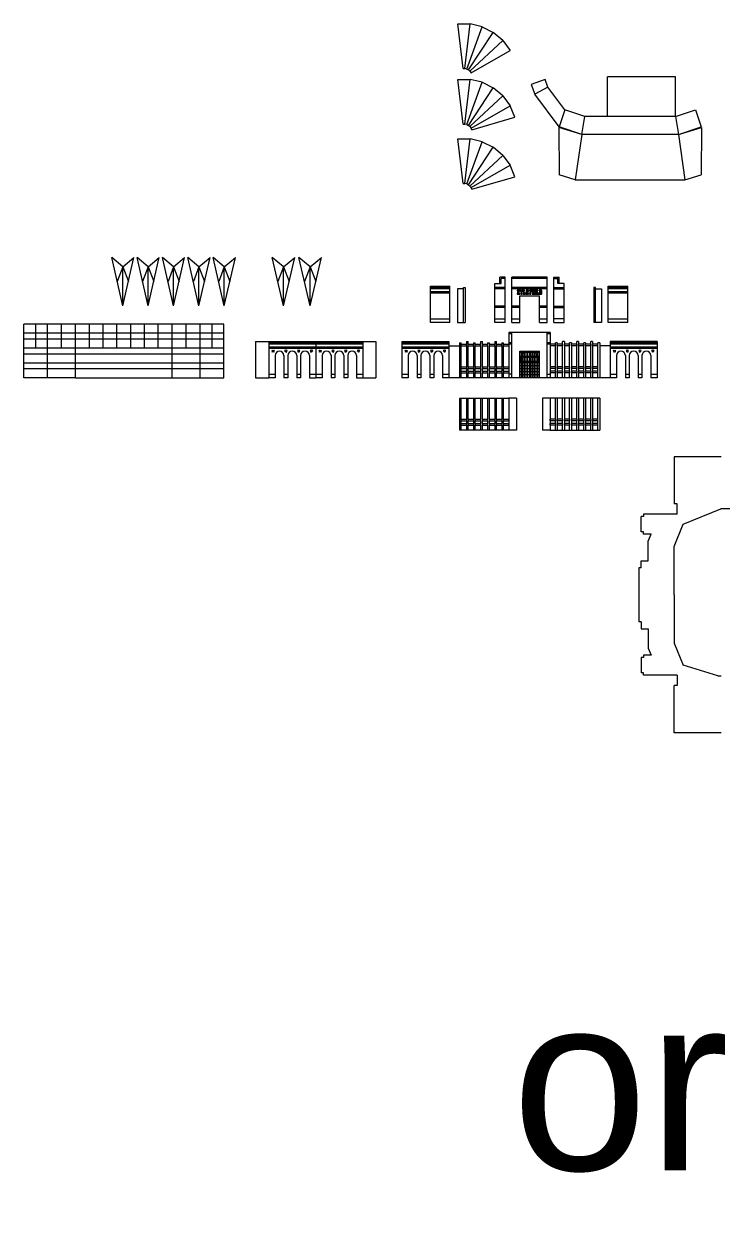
# Model space of a CAD drawing. Header units: inches. Extents: x -1530 to 385, y -443 to 699.
# Drawn here: x 133.26 to 153.18, y -47.43 to -13.19 of the extents above; entities that cross this region are included whole.
import ezdxf

# ---------------------------------------------------------------- set-up
doc = ezdxf.new("R2010")
doc.units = ezdxf.units.IN
doc.header["$LTSCALE"] = 0.5
doc.header["$MEASUREMENT"] = 0
for name, color, linetype, lineweight in [('03Cut', 5, 'Continuous', 0), ('04Score', 2, 'Continuous', 0), ('05Extra1', 6, 'Continuous', 0)]:
    doc.layers.add(name, color=color, linetype=linetype, lineweight=lineweight)
doc.styles.get("Standard").update_dxf_attribs({"font": 'arial.ttf'})

msp = doc.modelspace()

# ---------------------------------------------------------------- linework, layer by layer
at = {"layer": '03Cut'}
for p, q in [((145.655, -13.185), (146.009, -13.185)), ((145.805, -14.461), (145.655, -13.185)), ((146.354, -13.268), (146.009, -13.185)), ((146.354, -13.268), (146.671, -13.428)), ((146.941, -13.657), (146.671, -13.428)), ((146.941, -13.657), (147.152, -13.943)), ((146.034, -14.578), (147.152, -13.943)), ((145.805, -14.461), (145.859, -14.461)), ((145.912, -14.474), (145.859, -14.461)), ((145.912, -14.474), (145.961, -14.499)), ((146.002, -14.534), (145.961, -14.499)), ((146.002, -14.534), (146.034, -14.578)), ((151.875, -14.698), (149.93, -14.698)), ((149.93, -15.824), (149.93, -14.698)), ((151.875, -15.824), (151.875, -14.698)), ((145.655, -14.767), (146.009, -14.767)), ((145.805, -16.043), (145.655, -14.767)), ((146.354, -14.849), (146.009, -14.767)), ((146.354, -14.849), (146.671, -15.009)), ((146.941, -15.238), (146.671, -15.009)), ((146.941, -15.238), (147.152, -15.524)), ((147.29, -15.851), (147.152, -15.524)), ((149.282, -15.824), (148.712, -15.634)), ((151.875, -15.824), (152.446, -15.634)), ((152.446, -15.634), (152.609, -16.124)), ((145.805, -16.043), (145.859, -16.043)), ((145.912, -16.056), (145.859, -16.043)), ((145.912, -16.056), (145.961, -16.08)), ((146.002, -16.115), (145.961, -16.08)), ((146.056, -16.209), (147.29, -15.851)), ((151.875, -15.824), (149.282, -15.824)), ((146.002, -16.115), (146.034, -16.159)), ((146.056, -16.209), (146.034, -16.159)), ((149.199, -16.34), (148.542, -16.146)), ((148.542, -16.146), (148.549, -17.498)), ((149.199, -16.34), (148.549, -16.124)), ((151.958, -16.34), (149.199, -16.34)), ((151.958, -16.34), (152.609, -16.124)), ((151.958, -16.34), (152.616, -16.146)), ((152.616, -16.146), (152.608, -17.498)), ((145.655, -16.465), (146.009, -16.465)), ((145.805, -17.741), (145.655, -16.465)), ((146.354, -16.547), (146.009, -16.465)), ((146.354, -16.547), (146.671, -16.707)), ((146.941, -16.937), (146.671, -16.707)), ((146.941, -16.937), (147.152, -17.222)), ((147.29, -17.549), (147.152, -17.222)), ((145.805, -17.741), (145.859, -17.741)), ((145.912, -17.754), (145.859, -17.741)), ((145.912, -17.754), (145.961, -17.778)), ((146.002, -17.813), (145.961, -17.778)), ((146.056, -17.907), (147.29, -17.549)), ((149.012, -17.634), (148.549, -17.498)), ((149.012, -17.634), (152.145, -17.634)), ((152.145, -17.634), (152.608, -17.498)), ((146.002, -17.813), (146.034, -17.857)), ((146.056, -17.907), (146.034, -17.857)), ((136.085, -21.234), (135.769, -19.851)), ((136.085, -20.122), (135.769, -19.851)), ((136.085, -21.234), (136.402, -19.851)), ((136.085, -20.122), (136.402, -19.851)), ((136.81, -21.234), (136.494, -19.851)), ((136.81, -20.122), (136.494, -19.851)), ((136.81, -21.234), (137.127, -19.851)), ((136.81, -20.122), (137.127, -19.851)), ((137.535, -21.234), (137.219, -19.851)), ((137.535, -20.122), (137.219, -19.851)), ((137.535, -21.234), (137.852, -19.851)), ((137.535, -20.122), (137.852, -19.851)), ((138.26, -21.234), (137.944, -19.851)), ((138.26, -20.122), (137.944, -19.851)), ((138.26, -21.234), (138.577, -19.851)), ((138.26, -20.122), (138.577, -19.851)), ((138.985, -21.234), (138.669, -19.851)), ((138.985, -20.122), (138.669, -19.851)), ((138.985, -21.234), (139.302, -19.851)), ((138.985, -20.122), (139.302, -19.851)), ((140.678, -21.234), (140.355, -19.851)), ((140.678, -20.122), (140.355, -19.851)), ((140.678, -21.234), (141.001, -19.851)), ((140.678, -20.122), (141.001, -19.851)), ((141.439, -21.234), (141.116, -19.851)), ((141.439, -20.122), (141.116, -19.851)), ((141.439, -21.234), (141.762, -19.851)), ((141.439, -20.122), (141.762, -19.851)), ((136.085, -21.234), (136.085, -20.122)), ((136.81, -21.234), (136.81, -20.122)), ((137.535, -21.234), (137.535, -20.122)), ((138.26, -21.234), (138.26, -20.122)), ((138.985, -21.234), (138.985, -20.122)), ((140.678, -21.234), (140.678, -20.122)), ((141.439, -21.234), (141.439, -20.122)), ((147.008, -20.416), (146.862, -20.416)), ((146.862, -20.594), (146.862, -20.416)), ((147.008, -21.71), (147.008, -20.416)), ((148.214, -20.416), (147.197, -20.416)), ((147.197, -21.71), (147.197, -20.416)), ((148.214, -21.71), (148.214, -20.416)), ((148.402, -20.416), (148.549, -20.416)), ((148.402, -21.71), (148.402, -20.416)), ((148.549, -20.594), (148.549, -20.416)), ((144.874, -20.673), (145.432, -20.673)), ((144.874, -21.71), (144.874, -20.673)), ((145.432, -21.71), (145.432, -20.673)), ((145.818, -20.747), (145.648, -20.747)), ((145.648, -20.747), (145.648, -21.71)), ((145.818, -20.709), (145.87, -20.709)), ((145.818, -20.747), (145.818, -20.709)), ((145.87, -20.709), (145.87, -21.71)), ((146.715, -21.71), (146.715, -20.594)), ((146.715, -20.594), (146.862, -20.594)), ((148.696, -20.594), (148.549, -20.594)), ((148.696, -21.71), (148.696, -20.594)), ((149.541, -20.709), (149.541, -21.71)), ((149.593, -20.709), (149.541, -20.709)), ((149.593, -20.747), (149.593, -20.709)), ((149.593, -20.747), (149.763, -20.747)), ((149.763, -20.747), (149.763, -21.71)), ((149.957, -20.673), (150.515, -20.673)), ((149.957, -21.71), (149.957, -20.673)), ((150.515, -21.71), (150.515, -20.673)), ((147.425, -21.71), (147.425, -20.948)), ((147.425, -20.948), (147.986, -20.948)), ((147.986, -21.71), (147.986, -20.948)), ((133.262, -23.292), (133.262, -21.762)), ((138.969, -21.762), (133.262, -21.762)), ((133.93, -23.292), (133.93, -21.762)), ((134.738, -23.292), (134.738, -21.762)), ((137.492, -23.292), (137.492, -21.762)), ((138.3, -23.292), (138.3, -21.762)), ((138.969, -23.292), (138.969, -21.762)), ((145.432, -21.71), (144.874, -21.71)), ((145.648, -21.71), (145.87, -21.71)), ((147.008, -21.71), (146.715, -21.71)), ((147.197, -21.71), (147.425, -21.71)), ((147.986, -21.71), (148.214, -21.71)), ((148.402, -21.71), (148.696, -21.71)), ((149.763, -21.71), (149.541, -21.71)), ((150.515, -21.71), (149.957, -21.71)), ((139.88, -22.255), (139.88, -23.292)), ((139.88, -22.255), (140.255, -22.255)), ((140.255, -22.255), (140.255, -23.292)), ((140.255, -22.255), (141.6, -22.255)), ((141.6, -22.255), (142.945, -22.255)), ((141.6, -22.255), (141.6, -23.292)), ((142.945, -22.255), (142.945, -23.292)), ((142.945, -22.255), (143.319, -22.255)), ((143.319, -22.255), (143.319, -23.292)), ((144.057, -22.255), (144.057, -23.292)), ((144.057, -22.255), (145.402, -22.255)), ((145.402, -22.255), (145.402, -23.292)), ((145.903, -22.255), (145.903, -22.329)), ((145.903, -22.255), (145.955, -22.255)), ((145.955, -22.329), (145.955, -22.255)), ((146.306, -22.255), (146.306, -22.329)), ((146.306, -22.255), (146.358, -22.255)), ((146.358, -22.329), (146.358, -22.255)), ((146.71, -22.255), (146.71, -22.329)), ((146.71, -22.255), (146.762, -22.255)), ((146.762, -22.329), (146.762, -22.255)), ((147.113, -21.998), (147.113, -23.292)), ((148.298, -21.998), (147.113, -21.998)), ((148.298, -21.998), (148.298, -23.292)), ((148.649, -22.329), (148.649, -22.255)), ((148.701, -22.255), (148.649, -22.255)), ((148.701, -22.255), (148.701, -22.329)), ((149.053, -22.329), (149.053, -22.255)), ((149.105, -22.255), (149.053, -22.255)), ((149.105, -22.255), (149.105, -22.329)), ((149.456, -22.329), (149.456, -22.255)), ((149.508, -22.255), (149.456, -22.255)), ((149.508, -22.255), (149.508, -22.329)), ((150.008, -22.255), (150.008, -23.292)), ((151.353, -22.255), (150.008, -22.255)), ((151.353, -22.255), (151.353, -23.292)), ((145.402, -22.381), (145.701, -22.381)), ((145.701, -22.291), (145.701, -23.292)), ((145.701, -22.291), (145.753, -22.291)), ((145.753, -22.329), (145.753, -22.291)), ((145.753, -22.329), (145.903, -22.329)), ((145.955, -22.329), (146.105, -22.329)), ((145.955, -22.973), (145.955, -22.381)), ((145.955, -22.381), (146.105, -22.381)), ((146.105, -22.291), (146.105, -22.329)), ((146.105, -22.291), (146.157, -22.291)), ((146.105, -22.381), (146.105, -22.973)), ((146.157, -22.329), (146.157, -22.291)), ((146.157, -22.329), (146.306, -22.329)), ((146.157, -22.973), (146.157, -22.381)), ((146.157, -22.381), (146.306, -22.381)), ((146.306, -22.381), (146.306, -22.973)), ((146.358, -22.329), (146.508, -22.329)), ((146.358, -22.973), (146.358, -22.381)), ((146.358, -22.381), (146.508, -22.381)), ((146.508, -22.291), (146.508, -22.329)), ((146.508, -22.291), (146.56, -22.291)), ((146.508, -22.381), (146.508, -22.973)), ((146.56, -22.329), (146.56, -22.291)), ((146.56, -22.329), (146.71, -22.329)), ((146.56, -22.973), (146.56, -22.381)), ((146.56, -22.381), (146.71, -22.381)), ((146.71, -22.381), (146.71, -22.973)), ((146.762, -22.329), (146.911, -22.329)), ((146.762, -22.973), (146.762, -22.381)), ((146.762, -22.381), (146.911, -22.381)), ((146.911, -22.291), (146.911, -22.329)), ((146.911, -22.291), (146.964, -22.291)), ((146.911, -22.381), (146.911, -22.973)), ((146.964, -22.329), (146.964, -22.291)), ((146.964, -22.329), (147.113, -22.329)), ((146.964, -22.973), (146.964, -22.381)), ((146.964, -22.381), (147.113, -22.381)), ((148.447, -22.329), (148.298, -22.329)), ((148.447, -22.381), (148.298, -22.381)), ((148.447, -22.329), (148.447, -22.291)), ((148.499, -22.291), (148.447, -22.291)), ((148.447, -22.973), (148.447, -22.381)), ((148.499, -22.291), (148.499, -22.329)), ((148.649, -22.329), (148.499, -22.329)), ((148.499, -22.381), (148.499, -22.973)), ((148.649, -22.381), (148.499, -22.381)), ((148.649, -22.973), (148.649, -22.381)), ((148.851, -22.329), (148.701, -22.329)), ((148.701, -22.381), (148.701, -22.973)), ((148.851, -22.381), (148.701, -22.381)), ((148.851, -22.329), (148.851, -22.291)), ((148.903, -22.291), (148.851, -22.291)), ((148.851, -22.973), (148.851, -22.381)), ((148.903, -22.291), (148.903, -22.329)), ((149.053, -22.329), (148.903, -22.329)), ((148.903, -22.381), (148.903, -22.973)), ((149.053, -22.381), (148.903, -22.381)), ((149.053, -22.973), (149.053, -22.381)), ((149.254, -22.329), (149.105, -22.329)), ((149.105, -22.381), (149.105, -22.973)), ((149.254, -22.381), (149.105, -22.381)), ((149.254, -22.329), (149.254, -22.291)), ((149.306, -22.291), (149.254, -22.291)), ((149.254, -22.973), (149.254, -22.381)), ((149.306, -22.291), (149.306, -22.329)), ((149.456, -22.329), (149.306, -22.329)), ((149.306, -22.381), (149.306, -22.973)), ((149.456, -22.381), (149.306, -22.381)), ((149.456, -22.973), (149.456, -22.381)), ((149.658, -22.329), (149.508, -22.329)), ((149.658, -22.329), (149.658, -22.291)), ((149.71, -22.291), (149.658, -22.291)), ((149.71, -22.291), (149.71, -23.292)), ((150.008, -22.381), (149.71, -22.381)), ((140.436, -22.656), (140.436, -23.292)), ((140.689, -22.656), (140.689, -23.292)), ((140.801, -22.656), (140.801, -23.292)), ((141.054, -22.656), (141.054, -23.292)), ((141.165, -22.656), (141.165, -23.292)), ((141.419, -22.656), (141.419, -23.292)), ((141.781, -22.656), (141.781, -23.292)), ((142.034, -22.656), (142.034, -23.292)), ((142.146, -22.656), (142.146, -23.292)), ((142.399, -22.656), (142.399, -23.292)), ((142.51, -22.656), (142.51, -23.292)), ((142.764, -22.656), (142.764, -23.292)), ((144.239, -22.656), (144.239, -23.292)), ((144.492, -22.656), (144.492, -23.292)), ((144.603, -22.656), (144.603, -23.292)), ((144.857, -22.656), (144.857, -23.292)), ((144.968, -22.656), (144.968, -23.292)), ((145.221, -22.656), (145.221, -23.292)), ((150.19, -22.656), (150.19, -23.292)), ((150.443, -22.656), (150.443, -23.292)), ((150.554, -22.656), (150.554, -23.292)), ((150.808, -22.656), (150.808, -23.292)), ((150.919, -22.656), (150.919, -23.292)), ((151.172, -22.656), (151.172, -23.292)), ((145.955, -22.973), (146.105, -22.973)), ((145.955, -23.097), (145.955, -23.025)), ((145.955, -23.025), (146.105, -23.025)), ((145.955, -23.097), (146.105, -23.097)), ((145.955, -23.292), (145.955, -23.149)), ((145.955, -23.149), (146.105, -23.149)), ((146.105, -23.025), (146.105, -23.097)), ((146.105, -23.149), (146.105, -23.292)), ((146.157, -22.973), (146.306, -22.973)), ((146.157, -23.097), (146.157, -23.025)), ((146.157, -23.025), (146.306, -23.025)), ((146.157, -23.097), (146.306, -23.097)), ((146.157, -23.292), (146.157, -23.149)), ((146.157, -23.149), (146.306, -23.149)), ((146.306, -23.025), (146.306, -23.097)), ((146.306, -23.149), (146.306, -23.292)), ((146.358, -22.973), (146.508, -22.973)), ((146.358, -23.097), (146.358, -23.025)), ((146.358, -23.025), (146.508, -23.025)), ((146.358, -23.097), (146.508, -23.097)), ((146.358, -23.292), (146.358, -23.149)), ((146.358, -23.149), (146.508, -23.149)), ((146.508, -23.025), (146.508, -23.097)), ((146.508, -23.149), (146.508, -23.292)), ((146.56, -22.973), (146.71, -22.973)), ((146.56, -23.097), (146.56, -23.025)), ((146.56, -23.025), (146.71, -23.025)), ((146.56, -23.097), (146.71, -23.097)), ((146.56, -23.292), (146.56, -23.149)), ((146.56, -23.149), (146.71, -23.149)), ((146.71, -23.025), (146.71, -23.097)), ((146.71, -23.149), (146.71, -23.292)), ((146.762, -22.973), (146.911, -22.973)), ((146.762, -23.097), (146.762, -23.025)), ((146.762, -23.025), (146.911, -23.025)), ((146.762, -23.097), (146.911, -23.097)), ((146.762, -23.292), (146.762, -23.149)), ((146.762, -23.149), (146.911, -23.149)), ((146.911, -23.025), (146.911, -23.097)), ((146.911, -23.149), (146.911, -23.292)), ((146.964, -22.973), (147.113, -22.973)), ((146.964, -23.097), (146.964, -23.025)), ((146.964, -23.025), (147.113, -23.025)), ((146.964, -23.097), (147.113, -23.097)), ((146.964, -23.292), (146.964, -23.149)), ((146.964, -23.149), (147.113, -23.149)), ((148.447, -22.973), (148.298, -22.973)), ((148.447, -23.025), (148.298, -23.025)), ((148.447, -23.097), (148.298, -23.097)), ((148.447, -23.149), (148.298, -23.149)), ((148.447, -23.097), (148.447, -23.025)), ((148.447, -23.292), (148.447, -23.149)), ((148.649, -22.973), (148.499, -22.973)), ((148.499, -23.025), (148.499, -23.097)), ((148.649, -23.025), (148.499, -23.025)), ((148.649, -23.097), (148.499, -23.097)), ((148.499, -23.149), (148.499, -23.292)), ((148.649, -23.149), (148.499, -23.149)), ((148.649, -23.097), (148.649, -23.025)), ((148.649, -23.292), (148.649, -23.149)), ((148.851, -22.973), (148.701, -22.973)), ((148.701, -23.025), (148.701, -23.097)), ((148.851, -23.025), (148.701, -23.025)), ((148.851, -23.097), (148.701, -23.097)), ((148.701, -23.149), (148.701, -23.292)), ((148.851, -23.149), (148.701, -23.149)), ((148.851, -23.097), (148.851, -23.025)), ((148.851, -23.292), (148.851, -23.149)), ((149.053, -22.973), (148.903, -22.973)), ((148.903, -23.025), (148.903, -23.097)), ((149.053, -23.025), (148.903, -23.025)), ((149.053, -23.097), (148.903, -23.097)), ((148.903, -23.149), (148.903, -23.292)), ((149.053, -23.149), (148.903, -23.149)), ((149.053, -23.097), (149.053, -23.025)), ((149.053, -23.292), (149.053, -23.149)), ((149.254, -22.973), (149.105, -22.973)), ((149.105, -23.025), (149.105, -23.097)), ((149.254, -23.025), (149.105, -23.025)), ((149.254, -23.097), (149.105, -23.097)), ((149.105, -23.149), (149.105, -23.292)), ((149.254, -23.149), (149.105, -23.149)), ((149.254, -23.097), (149.254, -23.025)), ((149.254, -23.292), (149.254, -23.149)), ((149.456, -22.973), (149.306, -22.973)), ((149.306, -23.025), (149.306, -23.097)), ((149.456, -23.025), (149.306, -23.025)), ((149.456, -23.097), (149.306, -23.097)), ((149.306, -23.149), (149.306, -23.292)), ((149.456, -23.149), (149.306, -23.149)), ((149.456, -23.097), (149.456, -23.025)), ((149.456, -23.292), (149.456, -23.149)), ((133.93, -23.292), (133.262, -23.292)), ((134.738, -23.292), (133.93, -23.292)), ((134.738, -23.292), (137.492, -23.292)), ((137.492, -23.292), (138.3, -23.292)), ((138.3, -23.292), (138.969, -23.292)), ((140.436, -23.292), (140.255, -23.292)), ((140.801, -23.292), (140.689, -23.292)), ((141.165, -23.292), (141.054, -23.292)), ((141.419, -23.292), (141.6, -23.292)), ((141.781, -23.292), (141.6, -23.292)), ((142.146, -23.292), (142.034, -23.292)), ((142.51, -23.292), (142.399, -23.292)), ((142.764, -23.292), (142.945, -23.292)), ((144.239, -23.292), (144.057, -23.292)), ((144.603, -23.292), (144.492, -23.292)), ((144.968, -23.292), (144.857, -23.292)), ((150.19, -23.292), (145.221, -23.292)), ((150.554, -23.292), (150.443, -23.292)), ((150.919, -23.292), (150.808, -23.292)), ((151.353, -23.292), (151.172, -23.292)), ((145.701, -23.876), (145.701, -24.787)), ((145.701, -23.876), (147.113, -23.876)), ((147.113, -23.876), (147.113, -24.787)), ((147.336, -23.876), (147.113, -23.876)), ((147.336, -23.876), (147.336, -24.787)), ((148.298, -23.876), (148.075, -23.876)), ((148.075, -23.876), (148.075, -24.787)), ((149.71, -23.876), (148.298, -23.876)), ((148.298, -23.876), (148.298, -24.787)), ((149.71, -23.876), (149.71, -24.787)), ((147.113, -24.52), (147.113, -24.468)), ((147.113, -24.644), (147.113, -24.592)), ((148.298, -24.52), (148.298, -24.468)), ((148.298, -24.644), (148.298, -24.592)), ((147.113, -24.787), (145.701, -24.787)), ((147.336, -24.787), (147.113, -24.787)), ((148.298, -24.787), (148.075, -24.787)), ((148.298, -24.787), (149.71, -24.787)), ((153.185, -25.544), (151.84, -25.544)), ((151.84, -25.544), (151.84, -26.889)), ((151.927, -26.889), (151.84, -26.889)), ((151.927, -27.188), (151.927, -26.889)), ((152.099, -27.473), (153.169, -27.03)), ((153.464, -27.03), (153.169, -27.03)), ((150.898, -27.691), (150.898, -27.255)), ((150.965, -27.255), (150.898, -27.255)), ((151.927, -27.188), (150.965, -27.188)), ((150.965, -27.188), (150.965, -27.255)), ((150.965, -27.691), (150.898, -27.691)), ((150.965, -27.758), (150.965, -27.691)), ((151.837, -28.106), (152.099, -27.473)), ((151.182, -27.758), (150.965, -27.758)), ((151.099, -27.959), (151.182, -27.758)), ((151.099, -28.513), (151.099, -27.959)), ((151.837, -29.486), (151.837, -28.106)), ((150.831, -28.714), (150.831, -30.257)), ((150.898, -28.714), (150.831, -28.714)), ((150.898, -28.513), (151.099, -28.513)), ((150.898, -28.714), (150.898, -28.513)), ((151.837, -29.486), (151.837, -30.865)), ((150.898, -30.257), (150.831, -30.257)), ((150.898, -30.257), (150.898, -30.458)), ((150.898, -30.458), (151.099, -30.458)), ((151.099, -30.458), (151.099, -31.012)), ((151.099, -31.012), (151.182, -31.213)), ((151.837, -30.865), (152.099, -31.498)), ((150.898, -31.28), (150.898, -31.716)), ((150.965, -31.28), (150.898, -31.28)), ((151.182, -31.213), (150.965, -31.213)), ((150.965, -31.213), (150.965, -31.28)), ((153.082, -31.8), (152.099, -31.498)), ((150.965, -31.716), (150.898, -31.716)), ((150.965, -31.783), (150.965, -31.716)), ((151.927, -31.783), (150.965, -31.783)), ((151.927, -31.783), (151.927, -32.082)), ((153.082, -31.8), (153.185, -31.8)), ((151.927, -32.082), (151.84, -32.082)), ((151.84, -33.427), (151.84, -32.082)), ((153.185, -33.427), (151.84, -33.427))]:
    msp.add_line(p, q, dxfattribs=at)
at = {"layer": '03Cut', "extrusion": (-1.16224e-16, 3.85946e-17, -1)}
for p, q in [((148.15, -14.77), (147.756, -14.917)), ((147.756, -14.917), (147.86, -15.194)), ((148.231, -14.987), (148.15, -14.77)), ((148.712, -15.634), (148.231, -14.987)), ((148.549, -16.124), (147.86, -15.194))]:
    msp.add_line(p, q, dxfattribs=at)
at = {"layer": '03Cut'}
for centre in [(140.562, -22.656), (140.927, -22.656), (141.292, -22.656), (141.907, -22.656), (142.272, -22.656), (142.637, -22.656), (144.365, -22.656), (144.73, -22.656), (145.095, -22.656), (150.316, -22.656), (150.681, -22.656), (151.046, -22.656)]:
    msp.add_arc(centre, 0.127, 0, 180, dxfattribs=at)
at = {"layer": '04Score'}
for p, q in [((145.859, -14.461), (146.009, -13.185)), ((145.912, -14.474), (146.354, -13.268)), ((145.961, -14.499), (146.671, -13.428)), ((146.002, -14.534), (146.941, -13.657)), ((145.859, -16.043), (146.009, -14.767)), ((145.912, -16.056), (146.354, -14.849)), ((145.961, -16.08), (146.671, -15.009)), ((146.002, -16.115), (146.941, -15.238)), ((146.034, -16.159), (147.152, -15.524)), ((148.712, -15.634), (148.549, -16.124)), ((149.199, -16.34), (149.282, -15.824)), ((151.875, -15.824), (151.958, -16.34)), ((149.199, -16.34), (149.012, -17.634)), ((151.958, -16.34), (152.145, -17.634)), ((145.859, -17.741), (146.009, -16.465)), ((145.912, -17.754), (146.354, -16.547)), ((145.961, -17.778), (146.671, -16.707)), ((146.002, -17.813), (146.941, -16.937)), ((146.034, -17.857), (147.152, -17.222)), ((136.085, -20.122), (135.927, -20.542)), ((136.085, -20.122), (136.244, -20.542)), ((136.81, -20.122), (136.652, -20.542)), ((136.81, -20.122), (136.969, -20.542)), ((137.535, -20.122), (137.377, -20.542)), ((137.535, -20.122), (137.694, -20.542)), ((138.26, -20.122), (138.102, -20.542)), ((138.26, -20.122), (138.419, -20.542)), ((138.985, -20.122), (138.827, -20.542)), ((138.985, -20.122), (139.144, -20.542)), ((140.678, -20.122), (140.517, -20.542)), ((140.678, -20.122), (140.839, -20.542)), ((141.439, -20.122), (141.277, -20.542)), ((141.439, -20.122), (141.6, -20.542)), ((147.008, -20.45), (146.895, -20.45)), ((146.895, -20.594), (146.895, -20.45)), ((148.214, -20.45), (147.197, -20.45)), ((148.402, -20.45), (148.516, -20.45)), ((148.516, -20.594), (148.516, -20.45)), ((145.432, -20.714), (144.874, -20.714)), ((145.432, -20.747), (144.874, -20.747)), ((145.432, -20.837), (144.874, -20.837)), ((145.432, -20.87), (144.874, -20.87)), ((145.818, -20.799), (145.818, -20.747)), ((145.818, -21.391), (145.818, -20.799)), ((147.008, -20.714), (146.715, -20.714)), ((147.008, -20.747), (146.715, -20.747)), ((146.862, -20.594), (146.895, -20.594)), ((148.214, -20.714), (147.197, -20.714)), ((148.214, -20.747), (147.197, -20.747)), ((148.402, -20.714), (148.696, -20.714)), ((148.402, -20.747), (148.696, -20.747)), ((148.549, -20.594), (148.516, -20.594)), ((149.593, -20.799), (149.593, -20.747)), ((149.593, -21.391), (149.593, -20.799)), ((150.515, -20.714), (149.957, -20.714)), ((150.515, -20.747), (149.957, -20.747)), ((150.515, -20.837), (149.957, -20.837)), ((150.515, -20.87), (149.957, -20.87)), ((145.818, -21.443), (145.818, -21.391)), ((145.818, -21.515), (145.818, -21.443)), ((145.818, -21.567), (145.818, -21.515)), ((145.818, -21.71), (145.818, -21.567)), ((147.008, -21.244), (146.715, -21.244)), ((147.008, -21.278), (146.715, -21.278)), ((147.425, -21.244), (147.197, -21.244)), ((147.425, -21.278), (147.197, -21.278)), ((148.214, -21.244), (147.986, -21.244)), ((148.214, -21.278), (147.986, -21.278)), ((148.402, -21.244), (148.696, -21.244)), ((148.402, -21.278), (148.696, -21.278)), ((149.593, -21.443), (149.593, -21.391)), ((149.593, -21.515), (149.593, -21.443)), ((149.593, -21.567), (149.593, -21.515)), ((149.593, -21.71), (149.593, -21.567)), ((133.596, -22.443), (133.596, -21.762)), ((134.334, -22.443), (134.334, -21.762)), ((135.132, -22.443), (135.132, -21.762)), ((135.525, -22.443), (135.525, -21.762)), ((135.918, -22.443), (135.918, -21.762)), ((136.312, -22.443), (136.312, -21.762)), ((136.705, -22.443), (136.705, -21.762)), ((137.099, -22.443), (137.099, -21.762)), ((137.896, -22.443), (137.896, -21.762)), ((138.634, -22.443), (138.634, -21.762)), ((144.874, -21.602), (145.432, -21.602)), ((146.715, -21.602), (147.008, -21.602)), ((147.197, -21.602), (147.425, -21.602)), ((147.986, -21.602), (148.214, -21.602)), ((148.696, -21.602), (148.402, -21.602)), ((149.957, -21.602), (150.515, -21.602)), ((138.969, -22.019), (133.262, -22.019)), ((138.969, -22.186), (133.262, -22.186)), ((147.197, -22.032), (147.113, -22.032)), ((147.197, -23.292), (147.197, -21.998)), ((148.214, -23.292), (148.214, -21.998)), ((148.298, -22.032), (148.214, -22.032)), ((138.969, -22.443), (133.262, -22.443)), ((141.6, -22.295), (140.255, -22.295)), ((141.6, -22.329), (140.255, -22.329)), ((141.6, -22.418), (140.255, -22.418)), ((141.6, -22.452), (140.255, -22.452)), ((142.945, -22.295), (141.6, -22.295)), ((142.945, -22.329), (141.6, -22.329)), ((142.945, -22.418), (141.6, -22.418)), ((142.945, -22.452), (141.6, -22.452)), ((145.402, -22.295), (144.057, -22.295)), ((145.402, -22.329), (144.057, -22.329)), ((145.402, -22.418), (144.057, -22.418)), ((145.402, -22.452), (144.057, -22.452)), ((145.753, -22.381), (145.753, -22.329)), ((145.753, -22.973), (145.753, -22.381)), ((145.753, -22.381), (145.903, -22.381)), ((145.903, -22.381), (145.903, -22.329)), ((145.903, -22.381), (145.903, -22.973)), ((145.955, -22.381), (145.955, -22.329)), ((146.105, -22.381), (146.105, -22.329)), ((146.157, -22.381), (146.157, -22.329)), ((146.306, -22.381), (146.306, -22.329)), ((146.358, -22.381), (146.358, -22.329)), ((146.508, -22.381), (146.508, -22.329)), ((146.56, -22.381), (146.56, -22.329)), ((146.71, -22.381), (146.71, -22.329)), ((146.762, -22.381), (146.762, -22.329)), ((146.911, -22.381), (146.911, -22.329)), ((146.964, -22.381), (146.964, -22.329)), ((147.197, -22.295), (147.113, -22.295)), ((147.197, -22.329), (147.113, -22.329)), ((147.425, -23.292), (147.425, -22.53)), ((147.425, -22.53), (147.986, -22.53)), ((147.986, -22.567), (147.425, -22.567)), ((147.472, -23.292), (147.472, -22.53)), ((147.519, -23.292), (147.519, -22.53)), ((147.565, -23.292), (147.565, -22.53)), ((147.612, -23.292), (147.612, -22.53)), ((147.659, -23.292), (147.659, -22.53)), ((147.705, -22.53), (147.705, -23.292)), ((147.752, -23.292), (147.752, -22.53)), ((147.799, -23.292), (147.799, -22.53)), ((147.846, -23.292), (147.846, -22.53)), ((147.892, -23.292), (147.892, -22.53)), ((147.939, -23.292), (147.939, -22.53)), ((147.986, -23.292), (147.986, -22.53)), ((148.298, -22.295), (148.214, -22.295)), ((148.298, -22.329), (148.214, -22.329)), ((148.447, -22.381), (148.447, -22.329)), ((148.499, -22.381), (148.499, -22.329)), ((148.649, -22.381), (148.649, -22.329)), ((148.701, -22.381), (148.701, -22.329)), ((148.851, -22.381), (148.851, -22.329)), ((148.903, -22.381), (148.903, -22.329)), ((149.053, -22.381), (149.053, -22.329)), ((149.105, -22.381), (149.105, -22.329)), ((149.254, -22.381), (149.254, -22.329)), ((149.306, -22.381), (149.306, -22.329)), ((149.456, -22.381), (149.456, -22.329)), ((149.508, -22.381), (149.508, -22.329)), ((149.508, -22.381), (149.508, -22.973)), ((149.658, -22.381), (149.508, -22.381)), ((149.658, -22.381), (149.658, -22.329)), ((149.658, -22.973), (149.658, -22.381)), ((151.353, -22.295), (150.008, -22.295)), ((151.353, -22.329), (150.008, -22.329)), ((151.353, -22.418), (150.008, -22.418)), ((151.353, -22.452), (150.008, -22.452)), ((138.969, -22.611), (133.262, -22.611)), ((138.969, -22.868), (133.262, -22.868)), ((147.986, -22.678), (147.425, -22.678)), ((147.986, -22.711), (147.425, -22.711)), ((147.986, -22.826), (147.425, -22.826)), ((147.986, -22.859), (147.425, -22.859)), ((138.969, -23.035), (133.262, -23.035)), ((140.255, -23.184), (140.436, -23.184)), ((140.689, -23.184), (140.801, -23.184)), ((141.054, -23.184), (141.165, -23.184)), ((141.419, -23.184), (141.6, -23.184)), ((141.6, -23.184), (141.781, -23.184)), ((142.034, -23.184), (142.146, -23.184)), ((142.399, -23.184), (142.51, -23.184)), ((142.764, -23.184), (142.945, -23.184)), ((144.057, -23.184), (144.239, -23.184)), ((144.492, -23.184), (144.603, -23.184)), ((144.857, -23.184), (144.968, -23.184)), ((145.221, -23.184), (145.402, -23.184)), ((145.753, -22.973), (145.903, -22.973)), ((145.753, -23.025), (145.753, -22.973)), ((145.753, -23.097), (145.753, -23.025)), ((145.753, -23.025), (145.903, -23.025)), ((145.753, -23.097), (145.903, -23.097)), ((145.753, -23.149), (145.753, -23.097)), ((145.753, -23.292), (145.753, -23.149)), ((145.753, -23.149), (145.903, -23.149)), ((145.903, -22.973), (145.903, -23.025)), ((145.903, -23.025), (145.903, -23.097)), ((145.903, -23.097), (145.903, -23.149)), ((145.903, -23.149), (145.903, -23.292)), ((145.955, -22.973), (145.955, -23.025)), ((145.955, -23.097), (145.955, -23.149)), ((146.105, -22.973), (146.105, -23.025)), ((146.105, -23.097), (146.105, -23.149)), ((146.157, -22.973), (146.157, -23.025)), ((146.157, -23.097), (146.157, -23.149)), ((146.306, -22.973), (146.306, -23.025)), ((146.306, -23.097), (146.306, -23.149)), ((146.358, -22.973), (146.358, -23.025)), ((146.358, -23.097), (146.358, -23.149)), ((146.508, -22.973), (146.508, -23.025)), ((146.508, -23.097), (146.508, -23.149)), ((146.56, -22.973), (146.56, -23.025)), ((146.56, -23.097), (146.56, -23.149)), ((146.71, -22.973), (146.71, -23.025)), ((146.71, -23.097), (146.71, -23.149)), ((146.762, -22.973), (146.762, -23.025)), ((146.762, -23.097), (146.762, -23.149)), ((146.911, -22.973), (146.911, -23.025)), ((146.911, -23.097), (146.911, -23.149)), ((146.964, -22.973), (146.964, -23.025)), ((146.964, -23.097), (146.964, -23.149)), ((147.197, -23.184), (147.113, -23.184)), ((147.986, -22.946), (147.425, -22.946)), ((147.986, -23.032), (147.425, -23.032)), ((147.986, -23.119), (147.425, -23.119)), ((147.986, -23.205), (147.425, -23.205)), ((148.214, -23.184), (148.298, -23.184)), ((148.447, -22.973), (148.447, -23.025)), ((148.447, -23.097), (148.447, -23.149)), ((148.499, -22.973), (148.499, -23.025)), ((148.499, -23.097), (148.499, -23.149)), ((148.649, -22.973), (148.649, -23.025)), ((148.649, -23.097), (148.649, -23.149)), ((148.701, -22.973), (148.701, -23.025)), ((148.701, -23.097), (148.701, -23.149)), ((148.851, -22.973), (148.851, -23.025)), ((148.851, -23.097), (148.851, -23.149)), ((148.903, -22.973), (148.903, -23.025)), ((148.903, -23.097), (148.903, -23.149)), ((149.053, -22.973), (149.053, -23.025)), ((149.053, -23.097), (149.053, -23.149)), ((149.105, -22.973), (149.105, -23.025)), ((149.105, -23.097), (149.105, -23.149)), ((149.254, -22.973), (149.254, -23.025)), ((149.254, -23.097), (149.254, -23.149)), ((149.306, -22.973), (149.306, -23.025)), ((149.306, -23.097), (149.306, -23.149)), ((149.456, -22.973), (149.456, -23.025)), ((149.456, -23.097), (149.456, -23.149)), ((149.658, -22.973), (149.508, -22.973)), ((149.508, -22.973), (149.508, -23.025)), ((149.508, -23.025), (149.508, -23.097)), ((149.658, -23.025), (149.508, -23.025)), ((149.658, -23.097), (149.508, -23.097)), ((149.508, -23.097), (149.508, -23.149)), ((149.508, -23.149), (149.508, -23.292)), ((149.658, -23.149), (149.508, -23.149)), ((149.658, -23.025), (149.658, -22.973)), ((149.658, -23.097), (149.658, -23.025)), ((149.658, -23.149), (149.658, -23.097)), ((149.658, -23.292), (149.658, -23.149)), ((150.008, -23.184), (150.19, -23.184)), ((150.443, -23.184), (150.554, -23.184)), ((150.808, -23.184), (150.919, -23.184)), ((151.172, -23.184), (151.353, -23.184)), ((145.753, -24.468), (145.753, -23.876)), ((145.903, -23.876), (145.903, -24.468)), ((145.955, -24.468), (145.955, -23.876)), ((146.105, -23.876), (146.105, -24.468)), ((146.157, -24.468), (146.157, -23.876)), ((146.306, -23.876), (146.306, -24.468)), ((146.358, -24.468), (146.358, -23.876)), ((146.508, -23.876), (146.508, -24.468)), ((146.56, -24.468), (146.56, -23.876)), ((146.71, -23.876), (146.71, -24.468)), ((146.762, -24.468), (146.762, -23.876)), ((146.911, -23.876), (146.911, -24.468)), ((146.964, -24.468), (146.964, -23.876)), ((148.447, -24.468), (148.447, -23.876)), ((148.499, -23.876), (148.499, -24.468)), ((148.649, -24.468), (148.649, -23.876)), ((148.701, -23.876), (148.701, -24.468)), ((148.851, -24.468), (148.851, -23.876)), ((148.903, -23.876), (148.903, -24.468)), ((149.053, -24.468), (149.053, -23.876)), ((149.105, -23.876), (149.105, -24.468)), ((149.254, -24.468), (149.254, -23.876)), ((149.306, -23.876), (149.306, -24.468)), ((149.456, -24.468), (149.456, -23.876)), ((149.508, -23.876), (149.508, -24.468)), ((149.658, -24.468), (149.658, -23.876)), ((145.753, -24.468), (145.903, -24.468)), ((145.753, -24.52), (145.753, -24.468)), ((145.753, -24.592), (145.753, -24.52)), ((145.753, -24.52), (145.903, -24.52)), ((145.753, -24.592), (145.903, -24.592)), ((145.753, -24.644), (145.753, -24.592)), ((145.753, -24.787), (145.753, -24.644)), ((145.753, -24.644), (145.903, -24.644)), ((145.903, -24.468), (145.903, -24.52)), ((145.903, -24.52), (145.903, -24.592)), ((145.903, -24.592), (145.903, -24.644)), ((145.903, -24.644), (145.903, -24.787)), ((145.955, -24.468), (146.105, -24.468)), ((145.955, -24.468), (145.955, -24.52)), ((145.955, -24.592), (145.955, -24.52)), ((145.955, -24.52), (146.105, -24.52)), ((145.955, -24.592), (146.105, -24.592)), ((145.955, -24.592), (145.955, -24.644)), ((145.955, -24.787), (145.955, -24.644)), ((145.955, -24.644), (146.105, -24.644)), ((146.105, -24.468), (146.105, -24.52)), ((146.105, -24.52), (146.105, -24.592)), ((146.105, -24.592), (146.105, -24.644)), ((146.105, -24.644), (146.105, -24.787)), ((146.157, -24.468), (146.306, -24.468)), ((146.157, -24.468), (146.157, -24.52)), ((146.157, -24.592), (146.157, -24.52)), ((146.157, -24.52), (146.306, -24.52)), ((146.157, -24.592), (146.306, -24.592)), ((146.157, -24.592), (146.157, -24.644)), ((146.157, -24.787), (146.157, -24.644)), ((146.157, -24.644), (146.306, -24.644)), ((146.306, -24.468), (146.306, -24.52)), ((146.306, -24.52), (146.306, -24.592)), ((146.306, -24.592), (146.306, -24.644)), ((146.306, -24.644), (146.306, -24.787)), ((146.358, -24.468), (146.508, -24.468)), ((146.358, -24.468), (146.358, -24.52)), ((146.358, -24.592), (146.358, -24.52)), ((146.358, -24.52), (146.508, -24.52)), ((146.358, -24.592), (146.508, -24.592)), ((146.358, -24.592), (146.358, -24.644)), ((146.358, -24.787), (146.358, -24.644)), ((146.358, -24.644), (146.508, -24.644)), ((146.508, -24.468), (146.508, -24.52)), ((146.508, -24.52), (146.508, -24.592)), ((146.508, -24.592), (146.508, -24.644)), ((146.508, -24.644), (146.508, -24.787)), ((146.56, -24.468), (146.71, -24.468)), ((146.56, -24.468), (146.56, -24.52)), ((146.56, -24.592), (146.56, -24.52)), ((146.56, -24.52), (146.71, -24.52)), ((146.56, -24.592), (146.71, -24.592)), ((146.56, -24.592), (146.56, -24.644)), ((146.56, -24.787), (146.56, -24.644)), ((146.56, -24.644), (146.71, -24.644)), ((146.71, -24.468), (146.71, -24.52)), ((146.71, -24.52), (146.71, -24.592)), ((146.71, -24.592), (146.71, -24.644)), ((146.71, -24.644), (146.71, -24.787)), ((146.762, -24.468), (146.911, -24.468)), ((146.762, -24.468), (146.762, -24.52)), ((146.762, -24.592), (146.762, -24.52)), ((146.762, -24.52), (146.911, -24.52)), ((146.762, -24.592), (146.911, -24.592)), ((146.762, -24.592), (146.762, -24.644)), ((146.762, -24.787), (146.762, -24.644)), ((146.762, -24.644), (146.911, -24.644)), ((146.911, -24.468), (146.911, -24.52)), ((146.911, -24.52), (146.911, -24.592)), ((146.911, -24.592), (146.911, -24.644)), ((146.911, -24.644), (146.911, -24.787)), ((146.964, -24.468), (147.113, -24.468)), ((146.964, -24.468), (146.964, -24.52)), ((146.964, -24.592), (146.964, -24.52)), ((146.964, -24.52), (147.113, -24.52)), ((146.964, -24.592), (147.113, -24.592)), ((146.964, -24.592), (146.964, -24.644)), ((146.964, -24.787), (146.964, -24.644)), ((146.964, -24.644), (147.113, -24.644)), ((148.447, -24.468), (148.298, -24.468)), ((148.447, -24.52), (148.298, -24.52)), ((148.447, -24.592), (148.298, -24.592)), ((148.447, -24.644), (148.298, -24.644)), ((148.447, -24.468), (148.447, -24.52)), ((148.447, -24.592), (148.447, -24.52)), ((148.447, -24.592), (148.447, -24.644)), ((148.447, -24.787), (148.447, -24.644)), ((148.649, -24.468), (148.499, -24.468)), ((148.499, -24.468), (148.499, -24.52)), ((148.499, -24.52), (148.499, -24.592)), ((148.649, -24.52), (148.499, -24.52)), ((148.649, -24.592), (148.499, -24.592)), ((148.499, -24.592), (148.499, -24.644)), ((148.499, -24.644), (148.499, -24.787)), ((148.649, -24.644), (148.499, -24.644)), ((148.649, -24.468), (148.649, -24.52)), ((148.649, -24.592), (148.649, -24.52)), ((148.649, -24.592), (148.649, -24.644)), ((148.649, -24.787), (148.649, -24.644)), ((148.851, -24.468), (148.701, -24.468)), ((148.701, -24.468), (148.701, -24.52)), ((148.701, -24.52), (148.701, -24.592)), ((148.851, -24.52), (148.701, -24.52)), ((148.851, -24.592), (148.701, -24.592)), ((148.701, -24.592), (148.701, -24.644)), ((148.701, -24.644), (148.701, -24.787)), ((148.851, -24.644), (148.701, -24.644)), ((148.851, -24.468), (148.851, -24.52)), ((148.851, -24.592), (148.851, -24.52)), ((148.851, -24.592), (148.851, -24.644)), ((148.851, -24.787), (148.851, -24.644)), ((149.053, -24.468), (148.903, -24.468)), ((148.903, -24.468), (148.903, -24.52)), ((148.903, -24.52), (148.903, -24.592)), ((149.053, -24.52), (148.903, -24.52)), ((149.053, -24.592), (148.903, -24.592)), ((148.903, -24.592), (148.903, -24.644)), ((148.903, -24.644), (148.903, -24.787)), ((149.053, -24.644), (148.903, -24.644)), ((149.053, -24.468), (149.053, -24.52)), ((149.053, -24.592), (149.053, -24.52)), ((149.053, -24.592), (149.053, -24.644)), ((149.053, -24.787), (149.053, -24.644)), ((149.254, -24.468), (149.105, -24.468)), ((149.105, -24.468), (149.105, -24.52)), ((149.105, -24.52), (149.105, -24.592)), ((149.254, -24.52), (149.105, -24.52)), ((149.254, -24.592), (149.105, -24.592)), ((149.105, -24.592), (149.105, -24.644)), ((149.105, -24.644), (149.105, -24.787)), ((149.254, -24.644), (149.105, -24.644)), ((149.254, -24.468), (149.254, -24.52)), ((149.254, -24.592), (149.254, -24.52)), ((149.254, -24.592), (149.254, -24.644)), ((149.254, -24.787), (149.254, -24.644)), ((149.456, -24.468), (149.306, -24.468)), ((149.306, -24.468), (149.306, -24.52)), ((149.306, -24.52), (149.306, -24.592)), ((149.456, -24.52), (149.306, -24.52)), ((149.456, -24.592), (149.306, -24.592)), ((149.306, -24.592), (149.306, -24.644)), ((149.306, -24.644), (149.306, -24.787)), ((149.456, -24.644), (149.306, -24.644)), ((149.456, -24.468), (149.456, -24.52)), ((149.456, -24.592), (149.456, -24.52)), ((149.456, -24.592), (149.456, -24.644)), ((149.456, -24.787), (149.456, -24.644)), ((149.658, -24.468), (149.508, -24.468)), ((149.508, -24.468), (149.508, -24.52)), ((149.508, -24.52), (149.508, -24.592)), ((149.658, -24.52), (149.508, -24.52)), ((149.658, -24.592), (149.508, -24.592)), ((149.508, -24.592), (149.508, -24.644)), ((149.508, -24.644), (149.508, -24.787)), ((149.658, -24.644), (149.508, -24.644)), ((149.658, -24.52), (149.658, -24.468)), ((149.658, -24.592), (149.658, -24.52)), ((149.658, -24.644), (149.658, -24.592)), ((149.658, -24.787), (149.658, -24.644))]:
    msp.add_line(p, q, dxfattribs=at)
at = {"layer": '04Score', "extrusion": (-1.16224e-16, 3.85946e-17, -1)}
msp.add_line((148.231, -14.987), (147.86, -15.194), dxfattribs=at)
at = {"layer": '04Score', "color": 2, "lineweight": 0}
for points in [[(147.388, -20.789), (147.353, -20.789), (147.353, -20.808), (147.361, -20.808), (147.361, -20.886), (147.353, -20.886), (147.353, -20.906), (147.388, -20.906), (147.388, -20.886), (147.381, -20.886), (147.381, -20.858)], [(147.381, -20.836), (147.381, -20.808), (147.388, -20.808), (147.388, -20.789)], [(147.429, -20.789), (147.394, -20.789), (147.394, -20.808), (147.398, -20.808), (147.381, -20.836)], [(147.381, -20.858), (147.398, -20.886), (147.394, -20.886), (147.394, -20.906), (147.429, -20.906), (147.429, -20.886), (147.42, -20.886), (147.397, -20.847)], [(147.381, -20.858), (147.398, -20.886), (147.394, -20.886), (147.394, -20.906), (147.429, -20.906), (147.429, -20.886), (147.42, -20.886), (147.397, -20.847)], [(147.397, -20.847), (147.42, -20.808), (147.429, -20.808), (147.429, -20.789)], [(147.47, -20.789), (147.44, -20.789), (147.44, -20.808), (147.446, -20.808), (147.468, -20.863)], [(147.468, -20.863), (147.468, -20.886), (147.462, -20.886), (147.462, -20.906), (147.493, -20.906), (147.493, -20.886), (147.487, -20.886), (147.487, -20.863), (147.51, -20.808), (147.516, -20.808), (147.516, -20.789)], [(147.478, -20.838), (147.466, -20.808), (147.47, -20.808), (147.47, -20.789)], [(147.516, -20.789), (147.486, -20.789), (147.486, -20.808), (147.49, -20.808), (147.478, -20.838)], [(147.562, -20.789), (147.527, -20.789), (147.527, -20.808), (147.535, -20.808), (147.535, -20.886)], [(147.535, -20.886), (147.527, -20.886), (147.527, -20.906), (147.594, -20.906), (147.594, -20.871)], [(147.555, -20.886), (147.555, -20.808), (147.562, -20.808), (147.562, -20.789)], [(147.594, -20.871), (147.574, -20.871), (147.574, -20.886), (147.555, -20.886)], [(147.672, -20.789), (147.605, -20.789), (147.605, -20.808), (147.612, -20.808)], [(147.612, -20.886), (147.605, -20.886), (147.605, -20.906), (147.672, -20.906), (147.672, -20.871)], [(147.612, -20.808), (147.612, -20.886)], [(147.632, -20.808), (147.652, -20.808), (147.652, -20.824), (147.672, -20.824), (147.672, -20.789)], [(147.632, -20.886), (147.632, -20.857), (147.658, -20.857), (147.658, -20.838), (147.632, -20.838), (147.632, -20.808), (147.652, -20.808), (147.632, -20.808)], [(147.672, -20.871), (147.652, -20.871), (147.652, -20.886), (147.632, -20.886)], [(147.771, -20.789), (147.705, -20.789), (147.705, -20.808), (147.712, -20.808)], [(147.712, -20.808), (147.712, -20.886), (147.705, -20.886), (147.705, -20.906), (147.739, -20.906), (147.739, -20.886), (147.732, -20.886), (147.732, -20.857), (147.757, -20.857), (147.757, -20.838), (147.732, -20.838), (147.732, -20.808), (147.752, -20.808)], [(147.732, -20.808), (147.752, -20.808), (147.752, -20.824), (147.771, -20.824), (147.771, -20.789)], [(147.895, -20.789), (147.828, -20.789), (147.828, -20.808), (147.835, -20.808)], [(147.835, -20.886), (147.828, -20.886), (147.828, -20.906), (147.895, -20.906), (147.895, -20.871)], [(147.835, -20.808), (147.835, -20.886)], [(147.855, -20.808), (147.875, -20.808), (147.875, -20.824), (147.895, -20.824), (147.895, -20.789)], [(147.855, -20.886), (147.855, -20.857), (147.881, -20.857), (147.881, -20.838), (147.855, -20.838), (147.855, -20.808), (147.875, -20.808)], [(147.895, -20.871), (147.875, -20.871), (147.875, -20.886), (147.855, -20.886)], [(147.941, -20.789), (147.906, -20.789), (147.906, -20.808), (147.913, -20.808), (147.913, -20.886)], [(147.913, -20.886), (147.906, -20.886), (147.906, -20.906), (147.972, -20.906), (147.972, -20.871)], [(147.933, -20.886), (147.933, -20.808), (147.941, -20.808), (147.941, -20.789)], [(147.972, -20.871), (147.953, -20.871), (147.953, -20.886), (147.933, -20.886)], [(147.991, -20.886), (147.983, -20.886), (147.983, -20.906), (148.043, -20.906), (148.058, -20.891), (148.058, -20.804), (148.043, -20.789)], [(148.043, -20.789), (147.983, -20.789), (147.983, -20.808), (147.991, -20.808)], [(147.991, -20.808), (147.991, -20.886)], [(148.01, -20.886), (148.01, -20.808), (148.038, -20.808)], [(148.038, -20.808), (148.038, -20.886), (148.01, -20.886)]]:
    msp.add_lwpolyline(points, dxfattribs=at)
msp.add_lwpolyline([(147.817, -20.789), (147.782, -20.789), (147.782, -20.808), (147.79, -20.808), (147.79, -20.886), (147.782, -20.886), (147.782, -20.906), (147.817, -20.906), (147.817, -20.886), (147.809, -20.886), (147.809, -20.808), (147.817, -20.808)], close=True, dxfattribs=at)
at = {"layer": '04Score'}
for points in [[(140.38, -22.487), (140.389, -22.513), (140.417, -22.513), (140.394, -22.53), (140.403, -22.557), (140.38, -22.54), (140.357, -22.557), (140.366, -22.53), (140.343, -22.513), (140.371, -22.513)], [(140.745, -22.487), (140.736, -22.513), (140.708, -22.513), (140.731, -22.53), (140.722, -22.557), (140.745, -22.54), (140.768, -22.557), (140.759, -22.53), (140.782, -22.513), (140.754, -22.513)], [(141.11, -22.487), (141.101, -22.513), (141.073, -22.513), (141.095, -22.53), (141.087, -22.557), (141.11, -22.54), (141.132, -22.557), (141.124, -22.53), (141.147, -22.513), (141.118, -22.513)], [(141.474, -22.487), (141.466, -22.513), (141.437, -22.513), (141.46, -22.53), (141.452, -22.557), (141.474, -22.54), (141.497, -22.557), (141.489, -22.53), (141.511, -22.513), (141.483, -22.513)], [(141.725, -22.487), (141.734, -22.513), (141.762, -22.513), (141.739, -22.53), (141.748, -22.557), (141.725, -22.54), (141.702, -22.557), (141.711, -22.53), (141.688, -22.513), (141.716, -22.513)], [(142.09, -22.487), (142.081, -22.513), (142.053, -22.513), (142.076, -22.53), (142.067, -22.557), (142.09, -22.54), (142.113, -22.557), (142.104, -22.53), (142.127, -22.513), (142.099, -22.513)], [(142.455, -22.487), (142.446, -22.513), (142.418, -22.513), (142.441, -22.53), (142.432, -22.557), (142.455, -22.54), (142.478, -22.557), (142.469, -22.53), (142.492, -22.513), (142.463, -22.513)], [(142.819, -22.487), (142.811, -22.513), (142.782, -22.513), (142.805, -22.53), (142.797, -22.557), (142.819, -22.54), (142.842, -22.557), (142.834, -22.53), (142.856, -22.513), (142.828, -22.513)], [(144.183, -22.487), (144.191, -22.513), (144.22, -22.513), (144.197, -22.53), (144.206, -22.557), (144.183, -22.54), (144.16, -22.557), (144.169, -22.53), (144.146, -22.513), (144.174, -22.513)], [(144.548, -22.487), (144.539, -22.513), (144.511, -22.513), (144.533, -22.53), (144.525, -22.557), (144.548, -22.54), (144.57, -22.557), (144.562, -22.53), (144.585, -22.513), (144.556, -22.513)], [(144.912, -22.487), (144.904, -22.513), (144.875, -22.513), (144.898, -22.53), (144.889, -22.557), (144.912, -22.54), (144.935, -22.557), (144.926, -22.53), (144.949, -22.513), (144.921, -22.513)], [(145.277, -22.487), (145.268, -22.513), (145.24, -22.513), (145.263, -22.53), (145.254, -22.557), (145.277, -22.54), (145.3, -22.557), (145.291, -22.53), (145.314, -22.513), (145.286, -22.513)], [(150.134, -22.487), (150.142, -22.513), (150.171, -22.513), (150.148, -22.53), (150.157, -22.557), (150.134, -22.54), (150.111, -22.557), (150.12, -22.53), (150.097, -22.513), (150.125, -22.513)], [(150.499, -22.487), (150.49, -22.513), (150.462, -22.513), (150.484, -22.53), (150.476, -22.557), (150.499, -22.54), (150.521, -22.557), (150.513, -22.53), (150.536, -22.513), (150.507, -22.513)], [(150.863, -22.487), (150.855, -22.513), (150.826, -22.513), (150.849, -22.53), (150.84, -22.557), (150.863, -22.54), (150.886, -22.557), (150.877, -22.53), (150.9, -22.513), (150.872, -22.513)], [(151.228, -22.487), (151.219, -22.513), (151.191, -22.513), (151.214, -22.53), (151.205, -22.557), (151.228, -22.54), (151.251, -22.557), (151.242, -22.53), (151.265, -22.513), (151.237, -22.513)]]:
    msp.add_lwpolyline(points, close=True, dxfattribs=at)
msp.add_arc((147.705, -22.81), 0.28, 0, 180, dxfattribs=at)
at = {"layer": '05Extra1'}
for p, q in [((139.88, -23.292), (140.255, -23.292)), ((142.945, -23.292), (143.319, -23.292))]:
    msp.add_line(p, q, dxfattribs=at)

# ---------------------------------------------------------------- texts
at = {"insert": (147.198, -40.921), "char_height": 5, "attachment_point": 1}
msp.add_mtext_dynamic_manual_height_columns('original', width=40.43385, gutter_width=1, heights=[0], dxfattribs=at)

doc.saveas('drawing.dxf')
